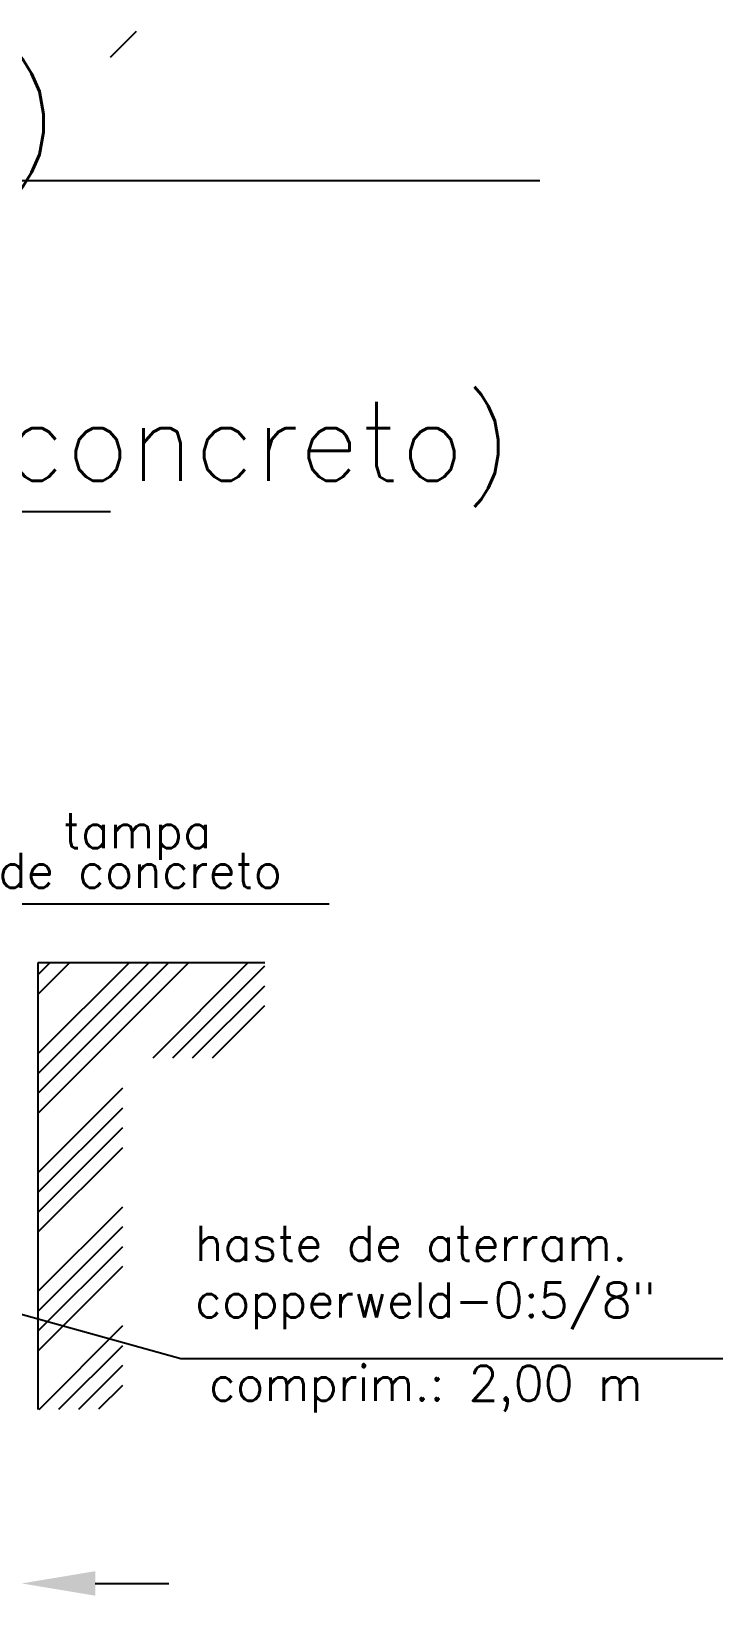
# Model space of a CAD drawing. Extents: x 0.035 to 0.854, y 0.057 to 0.57.
# Drawn here: x 0.6022 to 0.6407, y 0.1553 to 0.2424 of the extents above; entities that cross this region are included whole.
import ezdxf

# ---------------------------------------------------------------- set-up
doc = ezdxf.new("R2010")
doc.units = 0
doc.header["$LTSCALE"] = 500
doc.header["$MEASUREMENT"] = 0
doc.layers.get('0').update_dxf_attribs({"linetype": 'CONTINUOUS'})
doc.styles.add('ROMANS', font='ROMANS.SHX', dxfattribs={"height": 80})

# ---------------------------------------------------------------- blocks, each defined once
blk = doc.blocks.new('*X47')
at = {"color": 0}
for p, q in [((11751.3, 2205.4), (11910.1, 2364.1)), ((11759, 2160), (11963.1, 2364.1)), ((11812, 2160), (12016.1, 2364.1)), ((11865, 2160), (12069.2, 2364.1)), ((12024.1, 2160), (12227.4, 2363.2)), ((13893.7, 2120.4), (14137.3, 2364)), ((13893.7, 2067.3), (14190.3, 2364)), ((13893.7, 2332.5), (13925.2, 2364)), ((13893.7, 2014.3), (14243.4, 2364)), ((13893.7, 2279.5), (13978.2, 2364)), ((13893.7, 1961.3), (14296.4, 2364)), ((14201.5, 2110), (14455.5, 2364)), ((14254.6, 2110), (14501, 2356.5)), ((12030, 2112.8), (12227.4, 2310.2)), ((14307.6, 2110), (14500.8, 2303.2)), ((12030, 2059.8), (12227.4, 2257.1)), ((14360.6, 2110), (14500.6, 2250)), ((12030, 2006.8), (12227.4, 2204.1)), ((12030, 1847.7), (12227.4, 2045)), ((13893.7, 1802.2), (14120.9, 2029.4)), ((12030, 1794.6), (12227.4, 1992)), ((13893.7, 1749.1), (14120.9, 1976.3)), ((12030, 1741.6), (12227.4, 1939)), ((12030, 1688.6), (12227.4, 1885.9)), ((13893.7, 1696.1), (14120.9, 1923.3)), ((13893.7, 1643.1), (14120.9, 1870.3)), ((12030, 1529.5), (12227.4, 1726.8)), ((13893.7, 1484), (14120.9, 1711.2)), ((12030, 1476.4), (12227.4, 1673.8)), ((13893.7, 1431), (14120.9, 1658.1)), ((12030, 1423.4), (12227.4, 1620.8)), ((13893.7, 1377.9), (14120.9, 1605.1)), ((12030, 1370.4), (12227.4, 1567.7)), ((13893.7, 1324.9), (14120.9, 1552.1)), ((12030, 1211.3), (12227.4, 1408.6)), ((13896.5, 1168.6), (14120.9, 1393)), ((12041.8, 1170), (12227.4, 1355.6)), ((12094.9, 1170.1), (12227.4, 1302.6)), ((13949.9, 1169), (14120.9, 1339.9)), ((14003.3, 1169.4), (14120.9, 1286.9)), ((12148, 1170.1), (12227.4, 1249.5)), ((14056.8, 1169.7), (14120.9, 1233.9))]:
    blk.add_line(p, q, dxfattribs=at)

msp = doc.modelspace()

# ---------------------------------------------------------------- linework, layer by layer
for p, q in [((0.606655, 0.240981), (0.608103, 0.242427)), ((0.414848, 0.234114), (0.63054, 0.234114)), ((0.540789, 0.215679), (0.606655, 0.215679)), ((0.618823, 0.193808), (0.599843, 0.193808)), ((0.615246, 0.190535), (0.602613, 0.190535)), ((0.602613, 0.190535), (0.602613, 0.16567)), ((0.610565, 0.168493), (0.589737, 0.174267)), ((0.640725, 0.168493), (0.610565, 0.168493))]:
    msp.add_line(p, q)
at = {"color": 1, "linetype": 'ByBlock'}
msp.add_line((0.605799, 0.155976), (0.609894, 0.155976), dxfattribs=at)
msp.add_solid([(0.605799, 0.156659), (0.605799, 0.155294), (0.601704, 0.155976)], dxfattribs=at)

# ---------------------------------------------------------------- block references
at = {"xscale": 2.080000000000001e-05, "yscale": 2.080000000000001e-05, "zscale": 2.080000000000001e-05}
msp.add_blockref('*X47', (0.313624, 0.141364), dxfattribs=at)

# ---------------------------------------------------------------- texts
at = {"style": 'ROMANS'}
for s, height, p in [('DETALHE DO ATERRAMENTO  DA CABINE (NO TERREO)', 0.005265, (0.414062, 0.235062)), ('CAIXA DE INSPECAO(concreto)', 0.0043875, (0.540227, 0.217395)), ('tampa ', 0.00195, (0.604003, 0.196928)), ('de concreto', 0.00195, (0.600404, 0.194716)), ('haste de aterram.', 0.00195, (0.611345, 0.173953)), ('copperweld-0:5/8"', 0.00195, (0.611345, 0.170796)), ('comprim.: 2,00 m', 0.00195, (0.612125, 0.166153))]:
    msp.add_text(s, height=height, dxfattribs=at).set_placement(p)

doc.saveas('drawing.dxf')
